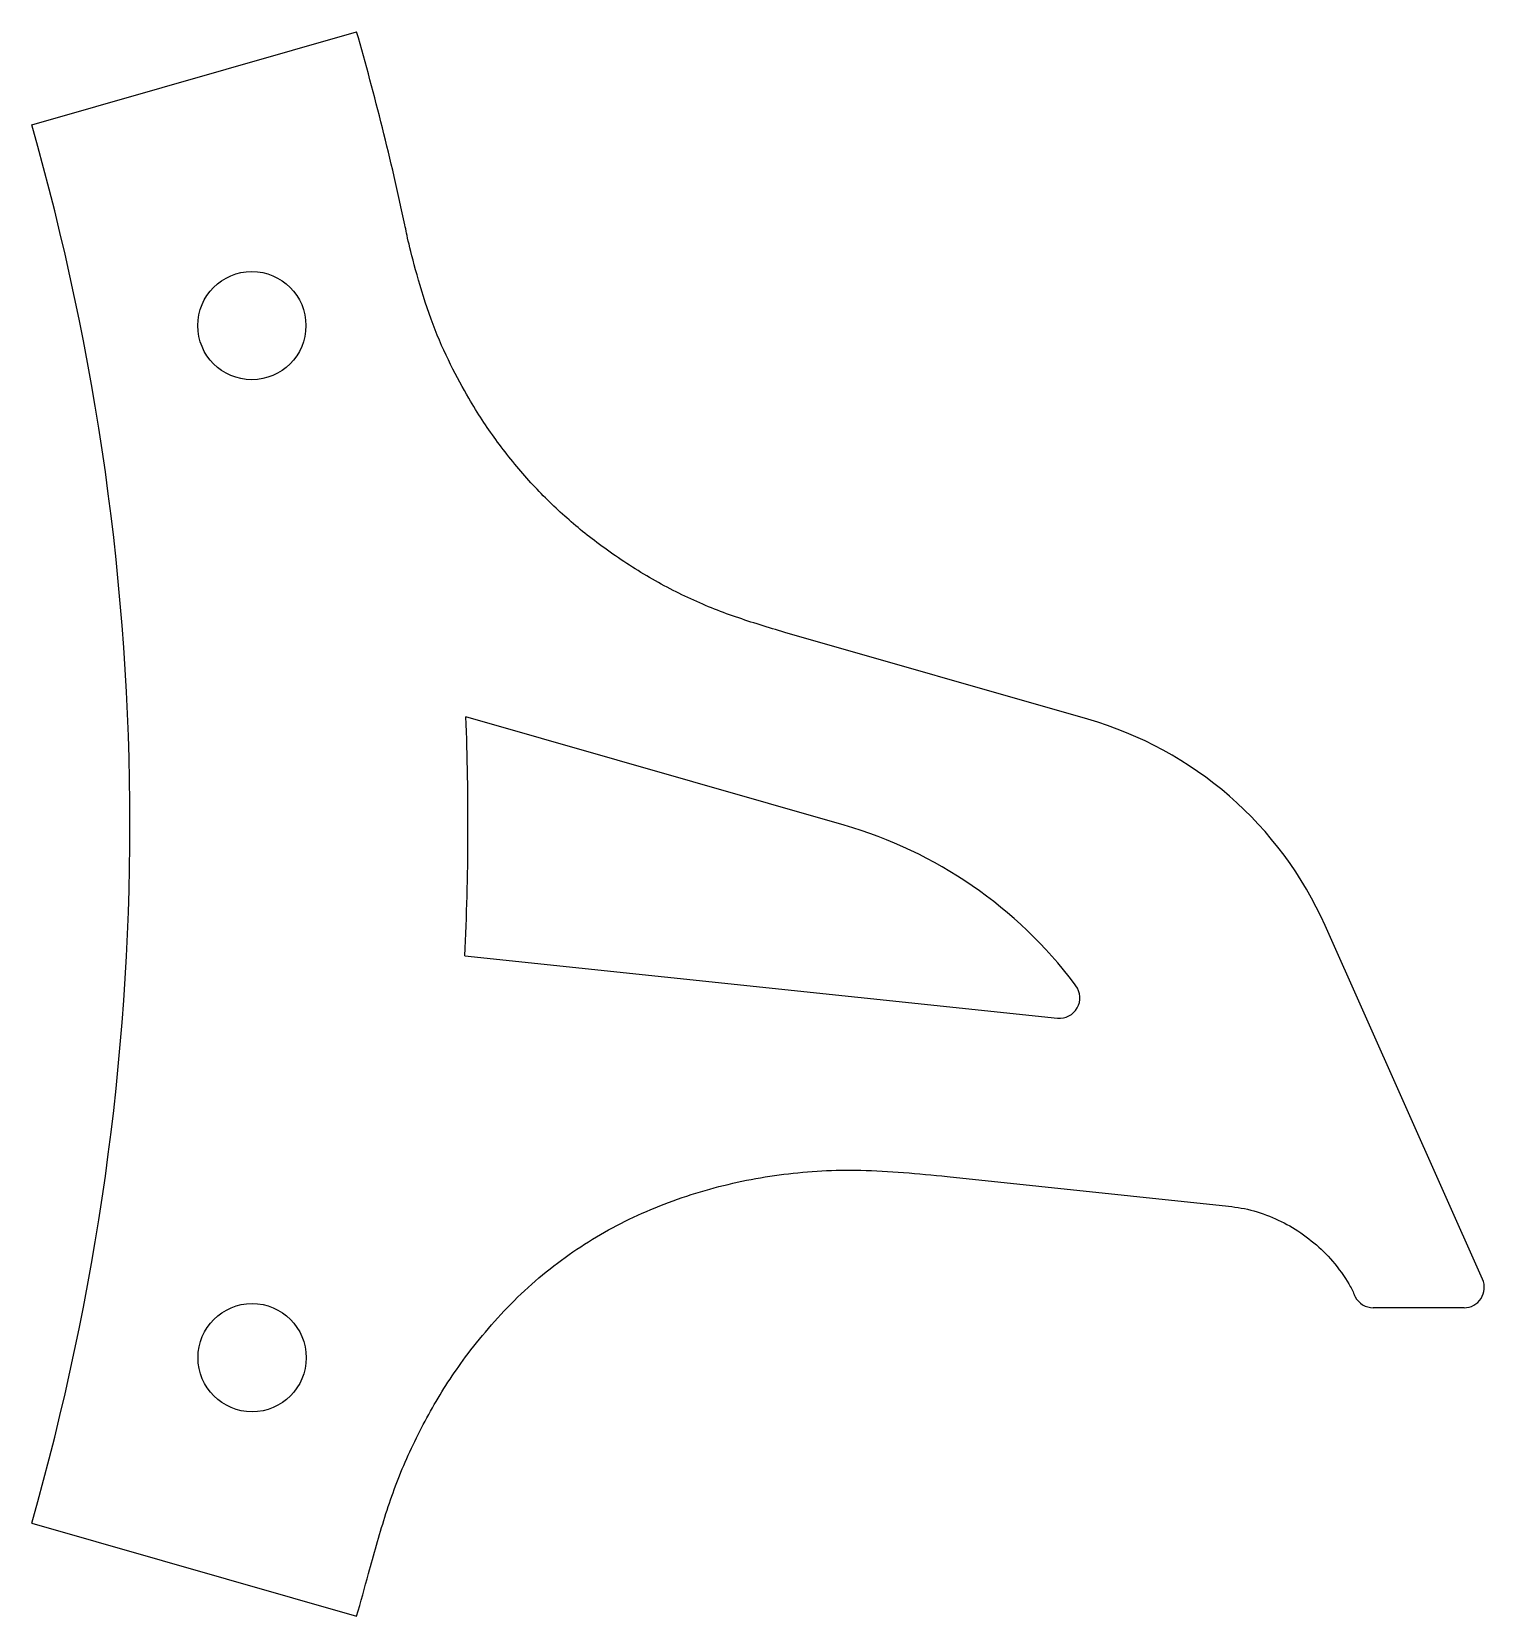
# Model space of a CAD drawing. Extents: x 72.1 to 115.1, y -23.4 to 23.4.
import ezdxf

# ---------------------------------------------------------------- set-up
doc = ezdxf.new("R2010")
doc.units = 0
doc.layers.add('VISIBLE', color=7, linetype='CONTINUOUS')

msp = doc.modelspace()

# ---------------------------------------------------------------- linework, layer by layer
at = {"layer": 'VISIBLE'}
for p, q in [((72.095, 20.673), (81.707, 23.429)), ((103.338, 3.096), (94.372, 5.667)), ((96.127, -0.037), (84.941, 3.17)), ((115.011, -13.461), (110.355, -3.004)), ((84.911, -3.897), (102.438, -5.739)), ((102.98, -4.782), (102.94, -4.729)), ((99.178, -10.424), (107.312, -11.279)), ((114.463, -14.305), (111.777, -14.305)), ((72.095, -20.673), (81.707, -23.429))]:
    msp.add_line(p, q, dxfattribs=at)
for centre in [(78.607, 14.738), (78.615, -15.781)]:
    msp.add_circle(centre, 1.6, dxfattribs=at)
for centre, radius, start, end in [((0, 0), 85, 12.028, 16), ((0, 0), 75, 344, 16), ((0, 0), 85, 357.37229, 2.13738), ((100.306, -7.478), 11, 24, 74), ((92.544, -12.534), 13, 36.896, 74), ((102.5, -5.142), 0.6, 264, 36.896), ((114.463, -13.705), 0.6, 270, 24), ((111.777, -13.705), 0.6, 207.0523, 270), ((0, 0), 85, 344, 344.88504)]:
    msp.add_arc(centre, radius, start, end, dxfattribs=at)
for points, knots in [([(94.372, 5.667), (93.885, 5.812), (92.909, 6.102), (91.491, 6.669), (90.107, 7.414), (88.802, 8.301), (87.719, 9.207), (86.724, 10.205), (85.793, 11.372), (84.978, 12.618), (83.898, 14.66), (83.257, 17.086), (83.164, 17.559), (83.134, 17.713)], [0, 0, 0, 0, 0.090364, 0.180671, 0.272552, 0.364437, 0.451242, 0.53804, 0.626594, 0.715158, 0.828989, 0.944296, 1, 1, 1, 1]), ([(82.059, -22.164), (82.213, -21.605), (82.521, -20.486), (83.108, -18.855), (83.929, -17.235), (84.902, -15.727), (86.331, -14.038), (88.067, -12.6), (89.994, -11.515), (92.136, -10.739), (94.343, -10.307), (96.635, -10.177), (98.314, -10.34), (99.178, -10.424)], [0, 0, 0, 0, 0.082917, 0.165777, 0.250057, 0.334333, 0.427623, 0.52216, 0.615496, 0.710176, 0.804217, 0.89926, 1, 1, 1, 1]), ([(107.312, -11.279), (107.562, -11.309), (108.065, -11.368), (108.805, -11.617), (109.48, -11.962), (110.113, -12.44), (110.644, -12.976), (111.107, -13.652), (111.204, -13.886), (111.242, -13.978)], [0, 0, 0, 0, 0.148335, 0.298244, 0.446724, 0.597205, 0.748086, 0.900974, 1, 1, 1, 1])]:
    msp.add_open_spline(points, degree=3, knots=knots, dxfattribs=at)

doc.saveas('drawing.dxf')
